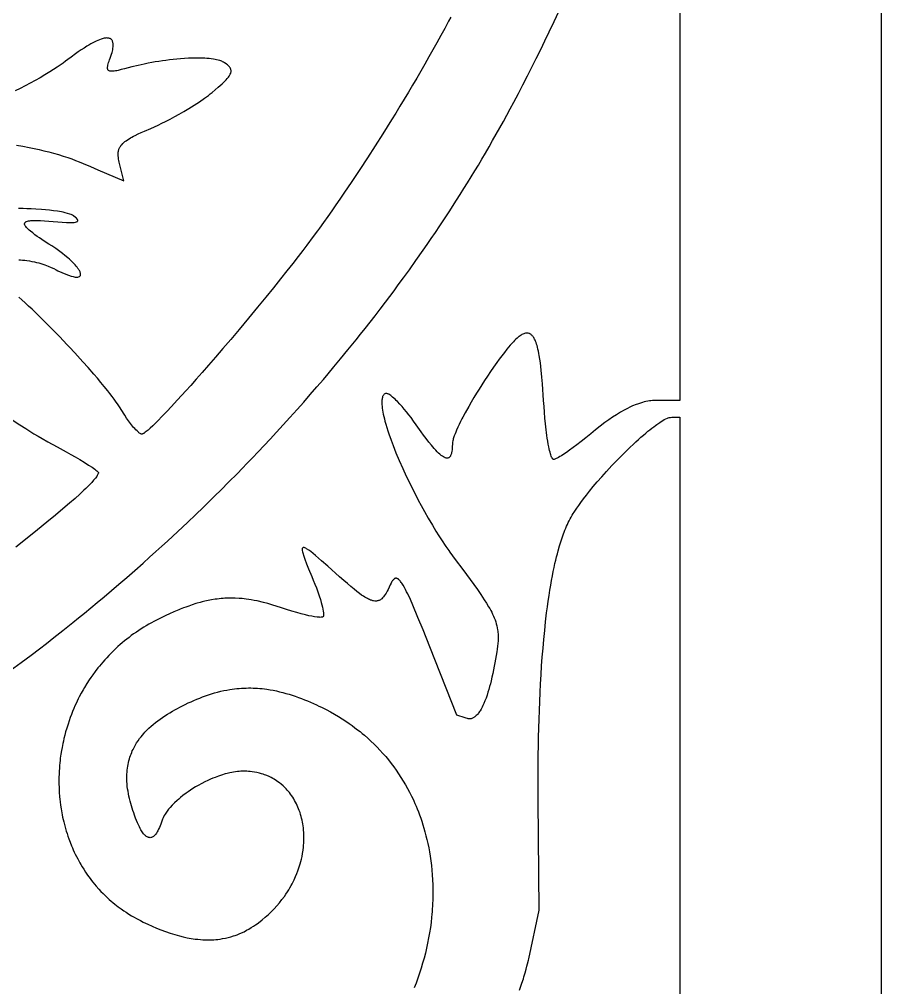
# Model space of a CAD drawing. Extents: x -500 to 500, y -1000 to 1000.
# Drawn here: x 285.9 to 500, y -399.3 to -158.8 of the extents above; entities that cross this region are included whole.
import ezdxf

# ---------------------------------------------------------------- set-up
doc = ezdxf.new("R2010")
doc.units = 0
doc.layers.add('APS_GEOMETR_', color=18, linetype='CONTINUOUS')

msp = doc.modelspace()

# ---------------------------------------------------------------- linework, layer by layer
at = {"layer": 'APS_GEOMETR_'}
msp.add_lwpolyline([(-500, -1000), (500, -1000), (500, 1000), (-500, 1000)], close=True, dxfattribs=at)
for points in [[(449.91, -77.66), (449.91, -253.46), (445.04, -253.45), (443.83, -253.46), (443.45, -253.47), (443.08, -253.5), (442.71, -253.53), (442.34, -253.58), (441.92, -253.65), (441.49, -253.74), (441.07, -253.84), (440.66, -253.94), (440.09, -254.12), (439.6, -254.28), (438.84, -254.56), (438.36, -254.75), (438.17, -254.84), (437.47, -255.17), (436.87, -255.46), (435.94, -255.94), (435.36, -256.27), (435.12, -256.41), (434.14, -257.01), (433.17, -257.63), (432.23, -258.28), (431.3, -258.95), (430.13, -259.86), (428.98, -260.78), (427.78, -261.76), (426.54, -262.76), (425.4, -263.66), (424.34, -264.46), (423.37, -265.18), (422.5, -265.81), (421.73, -266.35), (421.05, -266.81), (420.47, -267.18), (420.08, -267.42), (419.74, -267.61), (419.44, -267.77), (419.18, -267.89), (418.82, -268.05), (418.66, -268.1), (418.6, -268.1), (418.55, -268.1), (418.46, -268.07), (418.38, -268.02), (418.31, -267.96), (418.25, -267.89), (418.21, -267.82), (418.15, -267.71), (418.06, -267.52), (417.97, -267.28), (417.87, -267), (417.77, -266.69), (417.67, -266.33), (417.57, -265.93), (417.47, -265.49), (417.37, -265.01), (417.23, -264.3), (417.1, -263.59), (416.99, -262.87), (416.88, -262.16), (416.78, -261.44), (416.69, -260.72), (416.53, -259.28), (416.39, -257.83), (416.27, -256.39), (416.17, -254.94), (416.07, -253.49), (415.8, -249.37), (415.66, -247.65), (415.49, -245.94), (415.38, -245.03), (415.26, -244.12), (415.14, -243.22), (415, -242.31), (414.9, -241.79), (414.79, -241.26), (414.67, -240.73), (414.54, -240.21), (414.43, -239.84), (414.31, -239.46), (414.19, -239.09), (414.05, -238.72), (413.95, -238.49), (413.84, -238.27), (413.73, -238.06), (413.61, -237.84), (413.5, -237.69), (413.38, -237.53), (413.26, -237.38), (413.13, -237.24), (413, -237.13), (412.88, -237.04), (412.68, -236.91), (412.54, -236.85), (412.48, -236.83), (412.26, -236.77), (412.03, -236.74), (411.8, -236.74), (411.57, -236.78), (411.34, -236.84), (411.12, -236.92), (410.91, -237.01), (410.7, -237.11), (410.47, -237.25), (410.25, -237.39), (410.03, -237.54), (409.82, -237.7), (409.49, -237.99), (409.17, -238.28), (408.86, -238.58), (408.55, -238.89), (408.14, -239.33), (407.74, -239.77), (407.35, -240.23), (406.97, -240.69), (406.32, -241.53), (405.68, -242.37), (405.04, -243.22), (404.42, -244.07), (403.65, -245.18), (402.88, -246.29), (402.13, -247.4), (401.38, -248.53), (400.7, -249.58), (400.04, -250.63), (399.38, -251.69), (398.73, -252.76), (398.06, -253.93), (397.47, -254.95), (396.58, -256.56), (396.02, -257.59), (395.8, -258.03), (395.45, -258.73), (395.11, -259.43), (394.78, -260.13), (394.46, -260.84), (394.26, -261.31), (394.08, -261.79), (393.89, -262.27), (393.72, -262.76), (393.64, -263.01), (393.57, -263.27), (393.51, -263.53), (393.45, -263.79), (393.43, -264), (393.41, -264.21), (393.39, -264.96), (393.37, -265.34), (393.34, -265.71), (393.29, -266.09), (393.22, -266.45), (393.17, -266.63), (393.12, -266.81), (393.05, -266.98), (392.98, -267.15), (392.92, -267.28), (392.85, -267.4), (392.74, -267.52), (392.68, -267.58), (392.6, -267.64), (392.52, -267.69), (392.42, -267.73), (392.32, -267.76), (392.2, -267.78), (392.08, -267.79), (391.94, -267.78), (391.84, -267.76), (391.73, -267.73), (391.62, -267.69), (391.5, -267.64), (391.23, -267.5), (390.95, -267.33), (390.64, -267.1), (390.32, -266.84), (389.98, -266.54), (389.63, -266.19), (389.27, -265.8), (388.91, -265.41), (388.56, -265.02), (388.22, -264.61), (387.55, -263.79), (386.9, -262.95), (386.27, -262.1), (385.65, -261.24), (384.43, -259.51), (383.79, -258.61), (383.14, -257.72), (382.58, -257), (382.02, -256.28), (381.47, -255.63), (380.91, -254.99), (380.35, -254.36), (379.77, -253.73), (379.48, -253.44), (379.18, -253.16), (378.88, -252.89), (378.58, -252.62), (378.35, -252.44), (378.12, -252.27), (377.88, -252.1), (377.64, -251.94), (377.52, -251.88), (377.4, -251.83), (377.27, -251.78), (377.14, -251.74), (377.03, -251.73), (376.93, -251.73), (376.78, -251.75), (376.68, -251.79), (376.64, -251.81), (376.51, -251.92), (376.38, -252.03), (376.3, -252.14), (376.22, -252.26), (376.16, -252.38), (376.1, -252.5), (376.04, -252.72), (375.99, -252.94), (375.94, -253.16), (375.91, -253.38), (375.89, -253.66), (375.89, -253.94), (375.89, -254.22), (375.9, -254.5), (375.95, -254.96), (376, -255.42), (376.07, -255.88), (376.14, -256.34), (376.26, -256.9), (376.38, -257.46), (376.52, -258.02), (376.66, -258.57), (376.89, -259.37), (377.13, -260.17), (377.38, -260.97), (377.64, -261.76), (378.2, -263.34), (378.69, -264.64), (379.4, -266.45), (380.23, -268.41), (381.09, -270.35), (381.97, -272.28), (382.89, -274.19), (383.75, -275.92), (384.31, -277), (384.94, -278.23), (385.68, -279.59), (386.5, -281.08), (387.43, -282.7), (388.46, -284.46), (389.33, -285.89), (390.08, -287.08), (390.74, -288.11), (391.81, -289.72), (392.5, -290.73), (392.8, -291.15), (393.46, -292.06), (394.13, -292.97), (395.98, -295.43), (396.91, -296.67), (397.82, -297.91), (398.73, -299.15), (399.62, -300.41), (400.49, -301.68), (400.92, -302.32), (401.34, -302.97), (401.89, -303.83), (402.42, -304.72), (402.68, -305.17), (402.93, -305.62), (403.17, -306.08), (403.4, -306.55), (403.61, -307.02), (403.82, -307.49), (404, -307.97), (404.17, -308.45), (404.32, -308.94), (404.45, -309.43), (404.56, -309.93), (404.65, -310.43), (404.7, -310.77), (404.73, -311.11), (404.76, -311.45), (404.77, -311.79), (404.78, -312.13), (404.78, -312.47), (404.76, -313.15), (404.71, -313.84), (404.64, -314.52), (404.55, -315.2), (404.45, -315.87), (404.31, -316.78), (404.16, -317.69), (403.99, -318.6), (403.82, -319.5), (403.64, -320.41), (403.45, -321.31), (403.25, -322.2), (403.03, -323.1), (402.85, -323.82), (402.66, -324.54), (402.46, -325.25), (402.25, -325.96), (402.02, -326.67), (401.77, -327.37), (401.51, -328.06), (401.22, -328.74), (401.01, -329.2), (400.79, -329.66), (400.55, -330.11), (400.3, -330.55), (400.16, -330.76), (400.01, -330.97), (399.86, -331.17), (399.7, -331.37), (399.54, -331.55), (399.36, -331.73), (399.18, -331.9), (398.99, -332.06), (398.86, -332.16), (398.72, -332.25), (398.57, -332.33), (398.42, -332.4), (398.26, -332.46), (398.1, -332.51), (397.94, -332.54), (397.78, -332.55), (397.62, -332.55), (397.47, -332.54), (397.32, -332.52), (397.16, -332.48), (396.86, -332.39), (396.56, -332.29), (394.5, -331.6), (387.8, -314.66), (386.12, -310.43), (384.87, -307.38), (383.6, -304.33), (382.98, -302.92), (382.33, -301.52), (382.06, -300.98), (381.78, -300.44), (381.49, -299.9), (381.2, -299.37), (381.05, -299.12), (380.89, -298.88), (380.72, -298.64), (380.55, -298.41), (380.42, -298.26), (380.28, -298.12), (380.14, -297.98), (380, -297.84), (379.91, -297.78), (379.82, -297.73), (379.73, -297.68), (379.63, -297.65), (379.51, -297.63), (379.4, -297.63), (379.31, -297.64), (379.23, -297.65), (379.12, -297.69), (379.07, -297.71), (378.92, -297.82), (378.78, -297.94), (378.68, -298.07), (378.58, -298.19), (378.49, -298.33), (378.4, -298.46), (378.19, -298.86), (377.99, -299.27), (377.46, -300.4), (377.22, -300.87), (376.98, -301.29), (376.74, -301.67), (376.51, -302), (376.29, -302.28), (376.08, -302.51), (375.88, -302.7), (375.71, -302.85), (375.54, -302.96), (375.37, -303.05), (375.21, -303.13), (375.04, -303.19), (374.88, -303.23), (374.72, -303.26), (374.56, -303.28), (374.41, -303.29), (374.12, -303.29), (373.86, -303.26), (373.64, -303.21), (373.47, -303.17), (373.3, -303.11), (373.1, -303.04), (372.87, -302.94), (372.62, -302.83), (372.34, -302.69), (372.04, -302.52), (371.71, -302.33), (371.36, -302.11), (370.88, -301.79), (370.32, -301.38), (369.69, -300.9), (368.99, -300.33), (368.2, -299.69), (367.35, -298.97), (366.42, -298.16), (365.42, -297.28), (362.45, -294.61), (360.94, -293.28), (359.42, -291.95), (358.83, -291.47), (358.24, -290.99), (357.73, -290.63), (357.22, -290.28), (356.99, -290.16), (356.76, -290.06), (356.61, -290.02), (356.46, -289.99), (356.4, -290), (356.34, -290.02), (356.29, -290.04), (356.24, -290.08), (356.19, -290.16), (356.15, -290.25), (356.14, -290.48), (356.15, -290.7), (356.2, -291.03), (356.27, -291.35), (356.51, -292.11), (356.76, -292.86), (357.22, -294.07), (357.7, -295.28), (358.49, -297.18), (358.88, -298.13), (359.27, -299.08), (359.64, -300.04), (360, -301), (360.34, -301.97), (360.65, -302.94), (360.85, -303.61), (361.03, -304.24), (361.17, -304.81), (361.28, -305.33), (361.36, -305.8), (361.41, -306.21), (361.43, -306.57), (361.43, -306.73), (361.42, -306.88), (361.41, -306.93), (361.4, -306.98), (361.39, -307.04), (361.35, -307.11), (361.31, -307.17), (361.24, -307.23), (361.14, -307.28), (361, -307.31), (360.83, -307.33), (360.62, -307.34), (360.39, -307.33), (360.14, -307.31), (359.85, -307.28), (359.21, -307.19), (358.55, -307.07), (357.78, -306.92), (356.9, -306.71), (355.89, -306.46), (354.78, -306.16), (353.55, -305.8), (352.21, -305.39), (350.76, -304.92), (348.85, -304.3), (347.56, -303.93), (346.48, -303.64), (344.97, -303.27), (344.2, -303.12), (343.48, -302.99), (342.83, -302.89), (342.23, -302.8), (341.23, -302.69), (340.48, -302.62), (339.48, -302.57), (338.85, -302.56), (338.14, -302.56), (337.34, -302.58), (336.92, -302.6), (336.47, -302.63), (336, -302.67), (335.51, -302.72), (335, -302.78), (334.47, -302.86), (333.62, -303), (332.74, -303.17), (331.98, -303.34), (331.32, -303.5), (330.78, -303.63), (330.03, -303.84), (329.72, -303.93), (328.77, -304.24), (327.94, -304.52), (327.24, -304.77), (326.65, -304.99), (325.84, -305.3), (325.51, -305.44), (324.26, -305.99), (323.17, -306.47), (322.24, -306.9), (321.47, -307.26), (320.41, -307.78), (319.97, -308), (319.32, -308.34), (318.68, -308.69), (318.04, -309.05), (317.41, -309.41), (316.78, -309.79), (316.16, -310.17), (315.55, -310.57), (314.94, -310.98), (314.26, -311.45), (313.69, -311.88), (313.12, -312.31), (312.55, -312.74), (311.99, -313.19), (311.44, -313.64), (310.9, -314.11), (310.37, -314.58), (309.84, -315.06), (309.25, -315.63), (308.66, -316.22), (308.1, -316.79), (307.57, -317.36), (307.08, -317.9), (306.61, -318.43), (306.18, -318.94), (305.77, -319.43), (305.39, -319.91), (304.71, -320.79), (304.13, -321.58), (303.64, -322.28), (303.24, -322.87), (302.66, -323.79), (302.09, -324.72), (301.71, -325.38), (301.27, -326.17), (300.78, -327.09), (300.52, -327.6), (300.25, -328.15), (299.97, -328.73), (299.69, -329.35), (299.4, -330.01), (299.11, -330.7), (298.83, -331.43), (298.54, -332.19), (298.25, -333), (297.97, -333.84), (297.65, -334.84), (297.38, -335.77), (297.16, -336.62), (296.97, -337.39), (296.81, -338.08), (296.68, -338.7), (296.48, -339.68), (296.35, -340.42), (296.21, -341.31), (296.06, -342.34), (296, -342.91), (295.93, -343.51), (295.87, -344.15), (295.82, -344.83), (295.78, -345.54), (295.74, -346.28), (295.72, -347.06), (295.71, -347.88), (295.72, -348.73), (295.75, -349.61), (295.8, -350.77), (295.89, -351.92), (295.94, -352.49), (296.02, -353.18), (296.12, -353.97), (296.25, -354.86), (296.41, -355.86), (296.52, -356.39), (296.63, -356.95), (296.76, -357.54), (296.9, -358.15), (297.06, -358.78), (297.24, -359.43), (297.54, -360.48), (297.72, -361.02), (297.93, -361.66), (298.18, -362.39), (298.48, -363.21), (298.85, -364.12), (299.06, -364.61), (299.28, -365.11), (299.52, -365.64), (299.78, -366.19), (300.07, -366.75), (300.37, -367.34), (300.88, -368.27), (301.15, -368.74), (301.48, -369.29), (301.86, -369.92), (302.32, -370.62), (302.85, -371.4), (303.15, -371.81), (303.46, -372.23), (303.8, -372.67), (304.16, -373.13), (304.54, -373.6), (304.95, -374.08), (305.62, -374.84), (306.16, -375.41), (306.69, -375.95), (307.21, -376.46), (307.72, -376.94), (308.21, -377.38), (308.68, -377.8), (309.14, -378.19), (309.58, -378.56), (310, -378.89), (310.41, -379.2), (311.15, -379.75), (311.81, -380.22), (312.37, -380.59), (313.1, -381.05), (313.77, -381.46), (314.39, -381.83), (314.96, -382.14), (315.93, -382.66), (316.65, -383.03), (317.76, -383.55), (318.87, -384.06), (319.95, -384.51), (321.03, -384.95), (322.17, -385.37), (323.32, -385.76), (324.48, -386.13), (325.64, -386.46), (326.6, -386.7), (327.56, -386.91), (328.53, -387.08), (329.51, -387.24), (330.2, -387.31), (330.84, -387.37), (331.42, -387.41), (331.95, -387.43), (332.84, -387.44), (333.51, -387.44), (334.22, -387.4), (334.67, -387.37), (335.18, -387.32), (335.74, -387.24), (336.36, -387.14), (337.04, -387.01), (337.77, -386.84), (338.36, -386.68), (339.04, -386.47), (339.47, -386.33), (339.95, -386.16), (340.47, -385.95), (341.05, -385.7), (341.67, -385.41), (342.33, -385.07), (342.87, -384.77), (343.46, -384.41), (344.01, -384.06), (344.5, -383.73), (344.93, -383.43), (345.65, -382.9), (346.18, -382.49), (346.96, -381.83), (347.72, -381.14), (348.47, -380.43), (349.19, -379.7), (349.85, -378.97), (350.49, -378.22), (351.1, -377.45), (351.69, -376.66), (352.08, -376.09), (352.44, -375.54), (352.78, -375), (353.09, -374.48), (353.37, -373.98), (353.63, -373.49), (353.87, -373.02), (354.09, -372.57), (354.29, -372.14), (354.48, -371.74), (354.79, -370.99), (355.04, -370.33), (355.24, -369.78), (355.49, -369.03), (355.63, -368.55), (355.78, -368), (355.93, -367.39), (356.08, -366.71), (356.22, -365.96), (356.34, -365.14), (356.42, -364.46), (356.47, -363.93), (356.5, -363.4), (356.52, -362.87), (356.54, -362.34), (356.54, -361.81), (356.53, -361.28), (356.5, -360.75), (356.46, -360.22), (356.41, -359.62), (356.34, -359.14), (356.26, -358.66), (356.18, -358.19), (356.08, -357.71), (355.98, -357.24), (355.86, -356.77), (355.73, -356.31), (355.58, -355.85), (355.4, -355.33), (355.23, -354.9), (355.05, -354.48), (354.87, -354.06), (354.67, -353.64), (354.46, -353.23), (354.24, -352.83), (354.01, -352.43), (353.77, -352.04), (353.48, -351.6), (353.21, -351.22), (352.94, -350.87), (352.66, -350.54), (352.4, -350.23), (352.13, -349.94), (351.87, -349.67), (351.62, -349.42), (351.37, -349.19), (350.9, -348.78), (350.47, -348.44), (350.09, -348.16), (349.76, -347.93), (349.18, -347.57), (348.81, -347.35), (348.38, -347.12), (347.89, -346.89), (347.34, -346.65), (347.05, -346.53), (346.73, -346.42), (346.4, -346.31), (346.05, -346.2), (345.49, -346.04), (344.85, -345.9), (344.26, -345.8), (343.71, -345.71), (343.22, -345.65), (342.78, -345.61), (342.38, -345.58), (341.76, -345.55), (341.33, -345.55), (340.91, -345.57), (340.48, -345.59), (340.05, -345.62), (339.57, -345.69), (339.1, -345.76), (338.62, -345.84), (338.15, -345.94), (337.51, -346.09), (336.96, -346.24), (336.09, -346.5), (335.55, -346.68), (335.33, -346.76), (334.47, -347.08), (333.94, -347.3), (333.34, -347.55), (332.68, -347.85), (331.95, -348.2), (331.17, -348.61), (330.32, -349.07), (329.64, -349.46), (328.97, -349.88), (328.37, -350.28), (327.82, -350.65), (327.33, -350.99), (326.52, -351.59), (325.93, -352.06), (325.45, -352.46), (325.04, -352.82), (324.41, -353.41), (324.02, -353.79), (323.87, -353.96), (323.36, -354.53), (322.95, -355.02), (322.41, -355.72), (322.1, -356.19), (321.87, -356.59), (321.56, -357.17), (321.45, -357.45), (321.34, -357.73), (321.16, -358.25), (321, -358.69), (320.84, -359.13), (320.66, -359.56), (320.48, -359.98), (320.3, -360.33), (320.13, -360.64), (319.95, -360.91), (319.78, -361.15), (319.61, -361.36), (319.45, -361.53), (319.3, -361.66), (319.17, -361.77), (319.01, -361.88), (318.85, -361.96), (318.69, -362.01), (318.53, -362.04), (318.39, -362.06), (318.24, -362.05), (318.11, -362.04), (317.99, -362.01), (317.87, -361.97), (317.77, -361.93), (317.6, -361.85), (317.49, -361.77), (317.43, -361.73), (317.32, -361.65), (317.2, -361.54), (317.06, -361.41), (316.91, -361.25), (316.75, -361.07), (316.59, -360.86), (316.42, -360.63), (316.24, -360.36), (316.07, -360.09), (315.89, -359.75), (315.68, -359.36), (315.46, -358.91), (315.23, -358.4), (314.99, -357.83), (314.74, -357.2), (314.48, -356.51), (314.28, -355.93), (314.08, -355.34), (313.89, -354.75), (313.71, -354.16), (313.54, -353.56), (313.38, -352.96), (313.24, -352.36), (313.1, -351.76), (312.98, -351.15), (312.87, -350.54), (312.78, -349.93), (312.7, -349.31), (312.65, -348.7), (312.6, -348.09), (312.58, -347.47), (312.57, -346.86), (312.59, -346.32), (312.62, -345.8), (312.66, -345.3), (312.72, -344.8), (312.79, -344.32), (312.88, -343.85), (312.98, -343.39), (313.09, -342.94), (313.21, -342.51), (313.34, -342.09), (313.48, -341.68), (313.63, -341.28), (313.78, -340.89), (313.94, -340.52), (314.11, -340.16), (314.28, -339.81), (314.46, -339.47), (314.64, -339.15), (314.82, -338.83), (315.01, -338.53), (315.38, -337.97), (315.75, -337.45), (316.11, -336.98), (316.46, -336.57), (316.78, -336.19), (317.07, -335.87), (317.57, -335.36), (318.08, -334.86), (318.61, -334.38), (319.15, -333.92), (319.71, -333.46), (320.27, -333.03), (320.85, -332.6), (321.44, -332.19), (322.04, -331.79), (322.64, -331.4), (323.26, -331.03), (323.88, -330.66), (324.5, -330.31), (325.13, -329.96), (325.76, -329.63), (326.4, -329.3), (327.1, -328.95), (327.8, -328.61), (328.51, -328.29), (329.22, -327.97), (329.95, -327.66), (330.67, -327.37), (331.4, -327.09), (332.14, -326.82), (332.88, -326.57), (333.62, -326.33), (334.37, -326.11), (335.13, -325.9), (335.88, -325.71), (336.64, -325.54), (337.41, -325.39), (338.17, -325.26), (338.74, -325.17), (339.31, -325.09), (339.88, -325.03), (340.46, -324.98), (341.03, -324.94), (341.61, -324.91), (342.18, -324.89), (342.76, -324.88), (343.34, -324.88), (343.91, -324.89), (344.49, -324.92), (345.06, -324.95), (345.64, -324.99), (346.21, -325.05), (346.78, -325.12), (347.35, -325.19), (348.15, -325.32), (348.94, -325.46), (349.73, -325.63), (350.52, -325.81), (351.31, -326.01), (352.09, -326.22), (352.86, -326.45), (353.64, -326.69), (354.4, -326.95), (355.17, -327.23), (355.93, -327.51), (356.68, -327.81), (357.44, -328.11), (358.18, -328.43), (358.92, -328.75), (359.66, -329.09), (360.27, -329.38), (360.88, -329.67), (362.04, -330.25), (363.14, -330.84), (364.17, -331.42), (365.16, -332), (366.08, -332.57), (366.95, -333.13), (367.76, -333.68), (368.52, -334.22), (369.23, -334.74), (369.88, -335.24), (370.49, -335.71), (371.04, -336.17), (371.55, -336.6), (372.42, -337.36), (373.2, -338.08), (373.96, -338.81), (374.71, -339.57), (375.44, -340.34), (376.16, -341.13), (376.86, -341.94), (377.54, -342.76), (378.2, -343.6), (378.84, -344.45), (379.46, -345.31), (380.07, -346.19), (380.65, -347.08), (381.21, -347.99), (381.76, -348.9), (382.28, -349.83), (382.77, -350.76), (383.29, -351.79), (383.56, -352.35), (383.84, -352.95), (384.12, -353.58), (384.4, -354.24), (384.69, -354.93), (384.97, -355.65), (385.26, -356.4), (385.54, -357.19), (385.82, -358), (386.09, -358.85), (386.35, -359.73), (386.61, -360.63), (386.86, -361.57), (387.1, -362.54), (387.32, -363.53), (387.53, -364.56), (387.73, -365.61), (387.91, -366.69), (388.07, -367.8), (388.21, -368.94), (388.33, -370.11), (388.43, -371.31), (388.5, -372.53), (388.55, -373.78), (388.58, -375.05), (388.57, -376.36), (388.54, -377.69), (388.51, -378.37), (388.48, -379.05), (388.43, -379.74), (388.38, -380.43), (388.32, -381.13), (388.25, -381.84), (388.11, -383.12), (387.94, -384.4), (387.74, -385.68), (387.52, -386.96), (387.27, -388.23), (386.99, -389.49), (386.7, -390.75), (386.37, -392.01), (386.03, -393.26), (385.66, -394.5), (385.27, -395.74), (384.85, -396.97), (384.41, -398.19), (383.96, -399.4)], [(283.62, -320.56), (286.37, -318.53), (288.78, -316.72), (290.85, -315.14), (292.59, -313.8), (294.46, -312.34), (296.66, -310.61), (299.2, -308.58), (300.6, -307.46), (302.07, -306.26), (303.62, -304.99), (305.25, -303.64), (306.96, -302.21), (308.75, -300.7), (310.61, -299.11), (312.54, -297.44), (314.55, -295.69), (316.63, -293.85), (318.24, -292.41), (319.78, -291.02), (321.26, -289.69), (322.66, -288.4), (325.27, -285.99), (327.6, -283.79), (329.68, -281.81), (331.49, -280.06), (334.37, -277.24), (335.97, -275.66), (337.86, -273.77), (340.04, -271.57), (341.23, -270.35), (342.48, -269.06), (343.81, -267.68), (345.2, -266.22), (346.65, -264.68), (348.17, -263.06), (349.75, -261.35), (351.39, -259.55), (353.09, -257.67), (354.86, -255.71), (356.5, -253.85), (358.13, -251.99), (359.76, -250.12), (361.37, -248.24), (362.58, -246.81), (364, -245.12), (365.64, -243.15), (367.49, -240.91), (369.53, -238.38), (370.63, -237.01), (371.77, -235.57), (372.96, -234.05), (374.2, -232.46), (375.48, -230.79), (376.81, -229.05), (378.92, -226.23), (379.99, -224.78), (381.27, -223.04), (382.73, -221.03), (384.37, -218.73), (386.18, -216.15), (387.15, -214.74), (388.17, -213.27), (389.22, -211.72), (390.31, -210.09), (391.44, -208.39), (392.61, -206.62), (394.47, -203.75), (395.38, -202.3), (396.29, -200.85), (397.2, -199.4), (398.09, -197.94), (398.98, -196.47), (399.87, -195.01), (400.74, -193.53), (401.61, -192.06), (402.52, -190.49), (403.41, -188.92), (404.3, -187.34), (405.19, -185.76), (406.07, -184.17), (406.93, -182.58), (407.8, -180.99), (408.65, -179.39), (409.79, -177.22), (410.92, -175.05), (412.04, -172.87), (413.15, -170.68), (414.25, -168.49), (415.34, -166.3), (416.41, -164.1), (417.48, -161.89), (418.68, -159.36), (420.44, -155.59)], [(393.01, -158.24), (392.47, -159.28), (391.51, -161.07), (390.55, -162.85), (389.58, -164.62), (388.59, -166.39), (387.6, -168.15), (386.6, -169.91), (385.58, -171.66), (384.56, -173.41), (383.54, -175.15), (382.5, -176.89), (381.46, -178.63), (380.4, -180.36), (379.35, -182.08), (378.28, -183.8), (376.13, -187.23), (374.24, -190.21), (372.33, -193.18), (370.4, -196.13), (368.45, -199.07), (366.47, -201.99), (365.48, -203.45), (364.47, -204.9), (363.46, -206.35), (362.45, -207.79), (361.43, -209.23), (360.4, -210.66), (359.9, -211.35), (358.86, -212.77), (357.26, -214.9), (356.25, -216.23), (355.09, -217.74), (353.79, -219.41), (352.34, -221.26), (350.74, -223.28), (348.99, -225.46), (347.09, -227.81), (345.03, -230.33), (342.81, -233.01), (340.44, -235.85), (338.37, -238.3), (336.42, -240.59), (334.59, -242.72), (332.88, -244.7), (331.28, -246.52), (329.81, -248.19), (328.46, -249.71), (327.24, -251.07), (325.16, -253.35), (323.6, -255.04), (322.56, -256.15), (322.05, -256.69), (321.2, -257.57), (320.4, -258.38), (319.67, -259.11), (319.01, -259.75), (318.4, -260.32), (317.85, -260.81), (317.36, -261.21), (317.14, -261.38), (316.93, -261.53), (316.76, -261.64), (316.67, -261.7), (316.57, -261.75), (316.48, -261.79), (316.38, -261.82), (316.28, -261.82), (316.18, -261.81), (316.09, -261.78), (315.98, -261.73), (315.86, -261.66), (315.73, -261.58), (315.59, -261.47), (315.44, -261.35), (315.28, -261.21), (315.11, -261.05), (314.82, -260.75), (314.54, -260.45), (314.27, -260.14), (314.01, -259.83), (313.75, -259.51), (313.49, -259.18), (313, -258.51), (312.53, -257.83), (312.08, -257.14), (311.2, -255.74), (310.9, -255.27), (310.59, -254.8), (310.28, -254.33), (309.96, -253.87), (309.44, -253.16), (308.9, -252.45), (308.37, -251.74), (307.82, -251.04), (306.98, -250.01), (306.13, -248.98), (305.27, -247.96), (304.41, -246.94), (302.95, -245.29), (301.66, -243.85), (299.63, -241.62), (298.33, -240.21), (297.78, -239.63), (295.83, -237.59), (293.87, -235.58), (291.88, -233.58), (289.88, -231.61), (289.04, -230.81), (288.19, -230.01), (287.34, -229.22), (286.48, -228.44), (285.75, -227.79)], [(285.2, -190.05), (286.78, -190.33), (288.35, -190.64), (289.56, -190.89), (290.77, -191.16), (291.98, -191.45), (293.18, -191.75), (294.38, -192.07), (295.57, -192.41), (296.76, -192.77), (297.94, -193.15), (298.89, -193.48), (299.83, -193.83), (300.77, -194.2), (301.7, -194.58), (303.56, -195.36), (305.41, -196.15), (311.84, -198.91), (311.27, -196.59), (310.7, -194.27), (310.61, -193.89), (310.53, -193.51), (310.47, -193.12), (310.43, -192.73), (310.42, -192.34), (310.42, -192.15), (310.43, -191.96), (310.45, -191.77), (310.48, -191.58), (310.52, -191.39), (310.57, -191.21), (310.63, -191.03), (310.7, -190.87), (310.78, -190.7), (310.87, -190.54), (310.97, -190.38), (311.07, -190.23), (311.18, -190.08), (311.3, -189.94), (311.55, -189.66), (311.82, -189.4), (312.11, -189.16), (312.4, -188.94), (312.76, -188.7), (313.12, -188.47), (313.48, -188.25), (313.85, -188.04), (314.23, -187.84), (314.61, -187.64), (315.38, -187.26), (316.16, -186.9), (316.94, -186.56), (318.52, -185.88), (319.45, -185.47), (320.38, -185.05), (321.3, -184.62), (322.21, -184.17), (323.34, -183.57), (324.47, -182.97), (325.59, -182.35), (326.7, -181.72), (328.01, -180.93), (329.31, -180.12), (330.59, -179.28), (331.85, -178.42), (332.34, -178.06), (332.82, -177.7), (333.3, -177.34), (333.77, -176.96), (335.29, -175.68), (336.25, -174.82), (336.58, -174.5), (336.9, -174.17), (337.22, -173.84), (337.53, -173.51), (337.68, -173.33), (337.83, -173.14), (337.96, -172.95), (338.09, -172.75), (338.25, -172.46), (338.38, -172.15), (338.42, -171.99), (338.45, -171.83), (338.46, -171.67), (338.46, -171.51), (338.43, -171.33), (338.39, -171.18), (338.34, -171.06), (338.29, -170.96), (338.22, -170.82), (338.18, -170.77), (338.03, -170.6), (337.88, -170.43), (337.73, -170.27), (337.57, -170.12), (337.3, -169.91), (337.02, -169.7), (336.81, -169.57), (336.6, -169.44), (336.37, -169.33), (336.13, -169.23), (335.9, -169.13), (335.66, -169.05), (335.27, -168.95), (334.87, -168.85), (334.48, -168.77), (334.08, -168.69), (333.54, -168.62), (333.01, -168.55), (332.47, -168.5), (331.94, -168.46), (331.16, -168.44), (330.39, -168.42), (329.61, -168.42), (328.83, -168.43), (327.87, -168.47), (326.91, -168.52), (325.94, -168.59), (324.98, -168.67), (324.09, -168.77), (323.2, -168.87), (322.3, -168.99), (321.41, -169.11), (320.52, -169.24), (319.64, -169.39), (318.75, -169.54), (317.87, -169.71), (316.86, -169.91), (315.35, -170.24), (313.85, -170.6), (311.96, -171.1), (311.21, -171.3), (310.46, -171.48), (310.09, -171.56), (309.75, -171.63), (309.44, -171.67), (309.15, -171.7), (308.89, -171.71), (308.67, -171.71), (308.48, -171.69), (308.32, -171.65), (308.23, -171.62), (308.15, -171.58), (308.06, -171.52), (307.97, -171.43), (307.89, -171.32), (307.85, -171.25), (307.82, -171.17), (307.8, -171.08), (307.79, -170.99), (307.78, -170.82), (307.8, -170.63), (307.83, -170.41), (307.89, -170.15), (307.96, -169.87), (308.06, -169.56), (308.17, -169.23), (308.3, -168.87), (308.47, -168.42), (308.62, -167.96), (308.77, -167.49), (308.91, -167.02), (308.99, -166.68), (309.06, -166.34), (309.12, -166), (309.17, -165.65), (309.18, -165.44), (309.19, -165.23), (309.18, -165.02), (309.17, -164.81), (309.14, -164.64), (309.1, -164.48), (309.05, -164.32), (308.99, -164.16), (308.91, -164.02), (308.83, -163.91), (308.68, -163.75), (308.57, -163.66), (308.52, -163.63), (308.4, -163.57), (308.27, -163.52), (308.14, -163.48), (308.01, -163.45), (307.8, -163.44), (307.59, -163.43), (307.39, -163.44), (307.18, -163.46), (306.93, -163.5), (306.67, -163.56), (306.42, -163.63), (306.17, -163.7), (305.77, -163.86), (305.38, -164.02), (304.98, -164.2), (304.59, -164.38), (304.1, -164.64), (303.62, -164.9), (303.14, -165.18), (302.66, -165.46), (301.95, -165.93), (301.24, -166.4), (300.53, -166.88), (299.84, -167.37), (298.75, -168.17), (297.89, -168.81), (297.35, -169.21), (296.73, -169.66), (296.03, -170.15), (295.25, -170.68), (294.39, -171.25), (293.44, -171.85), (292.24, -172.59), (291.02, -173.3), (289.8, -174), (288.57, -174.67), (287.32, -175.33), (286.07, -175.97), (284.81, -176.6)], [(285.76, -218.55), (286.21, -218.56), (286.7, -218.59), (287.22, -218.64), (287.78, -218.7), (288.38, -218.79), (289.02, -218.91), (289.61, -219.04), (290.18, -219.17), (290.72, -219.31), (291.24, -219.46), (291.73, -219.62), (292.19, -219.78), (292.63, -219.94), (293.04, -220.1), (293.79, -220.42), (294.45, -220.72), (295, -220.99), (295.47, -221.23), (296.45, -221.7), (297.45, -222.13), (298.1, -222.38), (298.77, -222.59), (299.27, -222.71), (299.78, -222.81), (300.07, -222.83), (300.37, -222.82), (300.58, -222.77), (300.79, -222.7), (300.86, -222.64), (300.93, -222.59), (301.01, -222.49), (301.05, -222.42), (301.07, -222.38), (301.09, -222.3), (301.1, -222.21), (301.1, -222.12), (301.1, -222.02), (301.06, -221.86), (301.02, -221.7), (300.96, -221.55), (300.9, -221.39), (300.8, -221.2), (300.69, -221.01), (300.57, -220.83), (300.45, -220.65), (300.22, -220.36), (299.99, -220.08), (299.75, -219.8), (299.51, -219.53), (299.12, -219.14), (298.73, -218.76), (298.33, -218.39), (297.92, -218.03), (297.21, -217.45), (296.58, -216.96), (295.58, -216.21), (294.94, -215.75), (294.67, -215.56), (293.96, -215.09), (293.24, -214.63), (292.07, -213.87), (291.49, -213.49), (290.91, -213.1), (290.34, -212.7), (289.77, -212.29), (289.21, -211.87), (288.67, -211.44), (288.36, -211.19), (288.09, -210.94), (287.85, -210.71), (287.65, -210.49), (287.48, -210.28), (287.34, -210.08), (287.25, -209.9), (287.22, -209.82), (287.19, -209.74), (287.18, -209.64), (287.18, -209.55), (287.19, -209.47), (287.21, -209.39), (287.24, -209.32), (287.29, -209.26), (287.38, -209.16), (287.49, -209.09), (287.58, -209.03), (287.69, -208.99), (287.92, -208.92), (288.17, -208.86), (288.45, -208.82), (288.76, -208.78), (289.09, -208.76), (289.45, -208.74), (289.83, -208.73), (290.24, -208.73), (291.12, -208.76), (292.1, -208.82), (293.17, -208.9), (294.32, -209), (295.43, -209.1), (296.54, -209.19), (297.57, -209.24), (298.59, -209.28), (299.04, -209.26), (299.49, -209.23), (299.8, -209.18), (300.1, -209.11), (300.21, -209.05), (300.32, -208.98), (300.36, -208.91), (300.39, -208.84), (300.4, -208.76), (300.39, -208.67), (300.33, -208.55), (300.26, -208.44), (300.04, -208.21), (299.82, -208), (299.35, -207.63), (299.06, -207.45), (298.76, -207.3), (298.45, -207.17), (297.86, -206.99), (297.26, -206.83), (296.79, -206.73), (296.33, -206.64), (295.86, -206.55), (295.39, -206.48), (294.4, -206.35), (293.4, -206.23), (292.4, -206.13), (291.4, -206.04), (290.01, -205.95), (288.78, -205.89), (287.74, -205.85), (286.87, -205.82), (285.65, -205.8)], [(284.12, -258.24), (286.04, -259.52), (287.49, -260.47), (288.49, -261.1), (289.5, -261.72), (290.52, -262.33), (291.54, -262.93), (292.96, -263.72), (295.24, -264.96), (297.5, -266.22), (298.63, -266.86), (299.76, -267.5), (300.87, -268.16), (301.98, -268.83), (303.06, -269.5), (303.95, -270.07), (304.32, -270.32), (304.64, -270.55), (304.91, -270.76), (305.14, -270.94), (305.28, -271.07), (305.4, -271.18), (305.48, -271.29), (305.51, -271.33), (305.52, -271.37), (305.51, -271.49), (305.48, -271.62), (305.41, -271.78), (305.33, -271.94), (305.22, -272.13), (305.09, -272.32), (304.77, -272.75), (304.34, -273.29), (303.88, -273.81), (303.4, -274.32), (302.92, -274.81), (302.42, -275.3), (301.91, -275.78), (300.89, -276.73), (299.74, -277.78), (298.35, -279.01), (296.72, -280.4), (294.86, -281.97), (292.75, -283.7), (290.41, -285.6), (287.82, -287.66), (284.99, -289.87)], [(410.05, -399.91), (410.39, -398.97), (410.67, -398.19), (411.04, -397.09), (411.19, -396.63), (411.49, -395.63), (411.74, -394.75), (411.94, -394), (412.1, -393.37), (412.31, -392.49), (412.39, -392.12), (414.95, -380.07), (414.73, -352.86), (414.71, -350.02), (414.71, -347.17), (414.72, -344.33), (414.75, -341.48), (414.78, -339.27), (414.82, -337.07), (414.87, -334.86), (414.93, -332.65), (415.01, -330.44), (415.09, -328.23), (415.19, -326.03), (415.31, -323.82), (415.43, -321.62), (415.58, -319.41), (415.74, -317.21), (415.92, -315.01), (416.11, -312.81), (416.33, -310.61), (416.57, -308.42), (416.82, -306.22), (417.02, -304.73), (417.21, -303.3), (417.41, -301.92), (417.62, -300.61), (417.83, -299.36), (418.04, -298.17), (418.25, -297.03), (418.47, -295.96), (418.68, -294.95), (418.89, -294), (419.09, -293.12), (419.29, -292.29), (419.49, -291.52), (419.67, -290.81), (420.03, -289.57), (420.33, -288.59), (420.65, -287.61), (420.99, -286.63), (421.17, -286.15), (421.36, -285.67), (421.56, -285.2), (421.76, -284.72), (421.97, -284.25), (422.19, -283.79), (422.42, -283.33), (422.66, -282.87), (422.9, -282.42), (423.16, -281.98), (423.41, -281.57), (423.64, -281.21), (423.95, -280.75), (424.33, -280.18), (424.79, -279.52), (425.33, -278.77), (425.96, -277.92), (426.68, -276.99), (427.49, -275.97), (428.4, -274.86), (429.4, -273.68), (430.5, -272.41), (431.7, -271.08), (432.35, -270.38), (433.01, -269.66), (433.71, -268.93), (434.43, -268.18), (435.25, -267.35), (436.04, -266.55), (436.81, -265.8), (437.55, -265.08), (438.27, -264.4), (438.95, -263.77), (439.61, -263.16), (440.24, -262.6), (440.85, -262.08), (441.42, -261.59), (441.96, -261.13), (442.48, -260.72), (442.96, -260.33), (443.41, -259.99), (443.83, -259.68), (444.21, -259.4), (444.93, -258.9), (445.29, -258.66), (445.66, -258.44), (446.04, -258.23), (446.43, -258.03), (446.82, -257.87), (447.03, -257.79), (447.23, -257.73), (447.39, -257.69), (447.54, -257.66), (447.87, -257.64), (448.19, -257.63), (448.52, -257.64), (449.91, -257.64), (449.91, -454.36)]]:
    msp.add_lwpolyline(points, dxfattribs=at)

doc.saveas('drawing.dxf')
